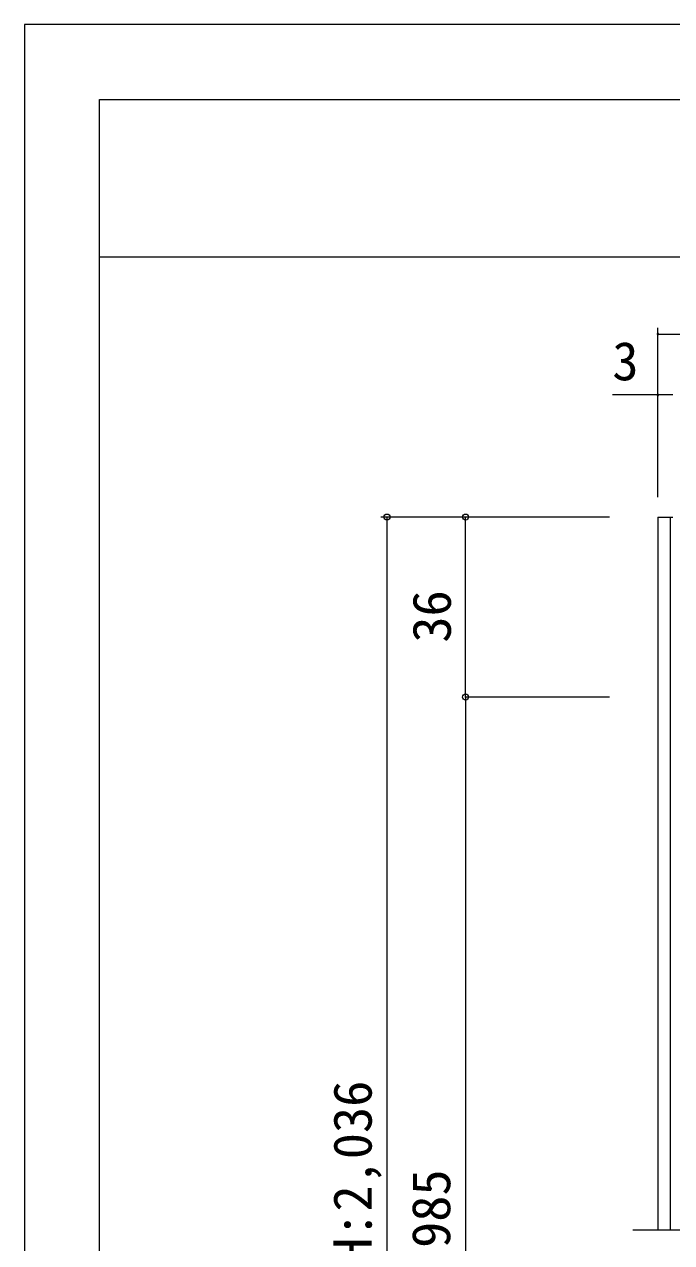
# Model space of a CAD drawing. Units: millimetres on the paper, enlarged 10 times, with parts at other scales. Extents: x -2000 to 2000, y -1385 to 1385.
# Drawn here: x -2000 to -1569, y 573 to 1385 of the extents above; entities that cross this region are included whole.
import ezdxf
from ezdxf.enums import TextEntityAlignment as Align

# ---------------------------------------------------------------- set-up
doc = ezdxf.new("R2010")
doc.units = ezdxf.units.MM
doc.header["$LTSCALE"] = 10
doc.header["$PDMODE"] = 32
doc.header["$PDSIZE"] = 4
doc.linetypes.add('DOUBLE_CHAIN2', pattern=[12.8, 9, -1, 0.6, -0.6, 0.6, -1])
doc.layers.add('1-1_0', color=7, linetype='Continuous', lineweight=20)
doc.layers.add('2-0_18', color=7, linetype='Continuous', lineweight=18)
doc.styles.add('ＭＳ ゴシック', font='')
doc.styles.get('ＭＳ ゴシック').set_extended_font_data('MS Gothic')

msp = doc.modelspace()

# ---------------------------------------------------------------- linework, layer by layer
at = {"layer": '1-1_0'}
for p, q in [((-1950, 1335), (380, 1335)), ((-1950, 1230), (380, 1230))]:
    msp.add_line(p, q, dxfattribs=at)
msp.add_lwpolyline([(-2000, -1385), (2000, -1385), (2000, 1385), (-2000, 1385)], close=True, dxfattribs=at)
msp.add_lwpolyline([(380, -67.5), (-1950, -67.5), (-1950, 1335)], dxfattribs=at)
at = {"layer": '2-0_18', "color": 4, "lineweight": 9}
for p, q in [((-1577.8, 1142.04), (-1577.8, 1182.62)), ((-1577.8, 1178.46), (-911.14, 1178.46)), ((-1577.8, 1069.79), (-1577.8, 1142.04)), ((-1609.91, 1056.45), (-1762.47, 1056.45)), ((-1758.3, 1056.45), (-1758.3, 72.64)), ((-1668.39, 1056.45), (-1721.95, 1056.45)), ((-1705.95, 936.45), (-1705.95, 1056.45)), ((-1609.91, 936.45), (-1706.47, 936.45)), ((-1705.95, 936.45), (-1705.95, 113.16))]:
    msp.add_line(p, q, dxfattribs=at)
at = {"layer": '2-0_18', "lineweight": 20}
for p, q in [((-1577.8, 1056.45), (-1567.8, 1056.45)), ((-1577.8, 1056.45), (-1577.8, 580.97)), ((-1569.47, 1056.45), (-1569.47, 580.97))]:
    msp.add_line(p, q, dxfattribs=at)
at = {"layer": '2-0_18', "linetype": 'DOUBLE_CHAIN2', "lineweight": 20}
msp.add_line((-894.47, 580.97), (-1594.47, 580.97), dxfattribs=at)
at = {"layer": '2-0_18', "color": 4, "lineweight": 9}
msp.add_lwpolyline([(-1567.8, 1137.87), (-1577.8, 1137.87), (-1608.08, 1137.87)], dxfattribs=at)
for centre, start, end in [((-1577.8, 1178.46), 0, 180), ((-1577.8, 1178.46), 180, 0), ((-1577.8, 1137.87), 0, 180), ((-1577.8, 1137.87), 180, 0)]:
    msp.add_arc(centre, 0.521, start, end, dxfattribs=at)
at = {"layer": '2-0_18', "color": 4}
for p in [(-1758.3, 1056.45), (-1705.95, 1056.45), (-1705.95, 936.45)]:
    msp.add_point(p, dxfattribs=at)

# ---------------------------------------------------------------- texts
at = {"layer": '2-0_18', "style": 'ＭＳ ゴシック'}
msp.add_text('3', height=25.66, dxfattribs=at).set_placement((-1608.08, 1139.96), align=Align.BOTTOM_LEFT)
for s, p in [('36', (-1708.03, 972.73)), ('枠外H:2,036', (-1760.81, 488.45)), ('枠内IH:1,985', (-1708.45, 411.85))]:
    msp.add_text(s, height=25.66, rotation=90, dxfattribs=at).set_placement(p, align=Align.BOTTOM_LEFT)

doc.saveas('drawing.dxf')
